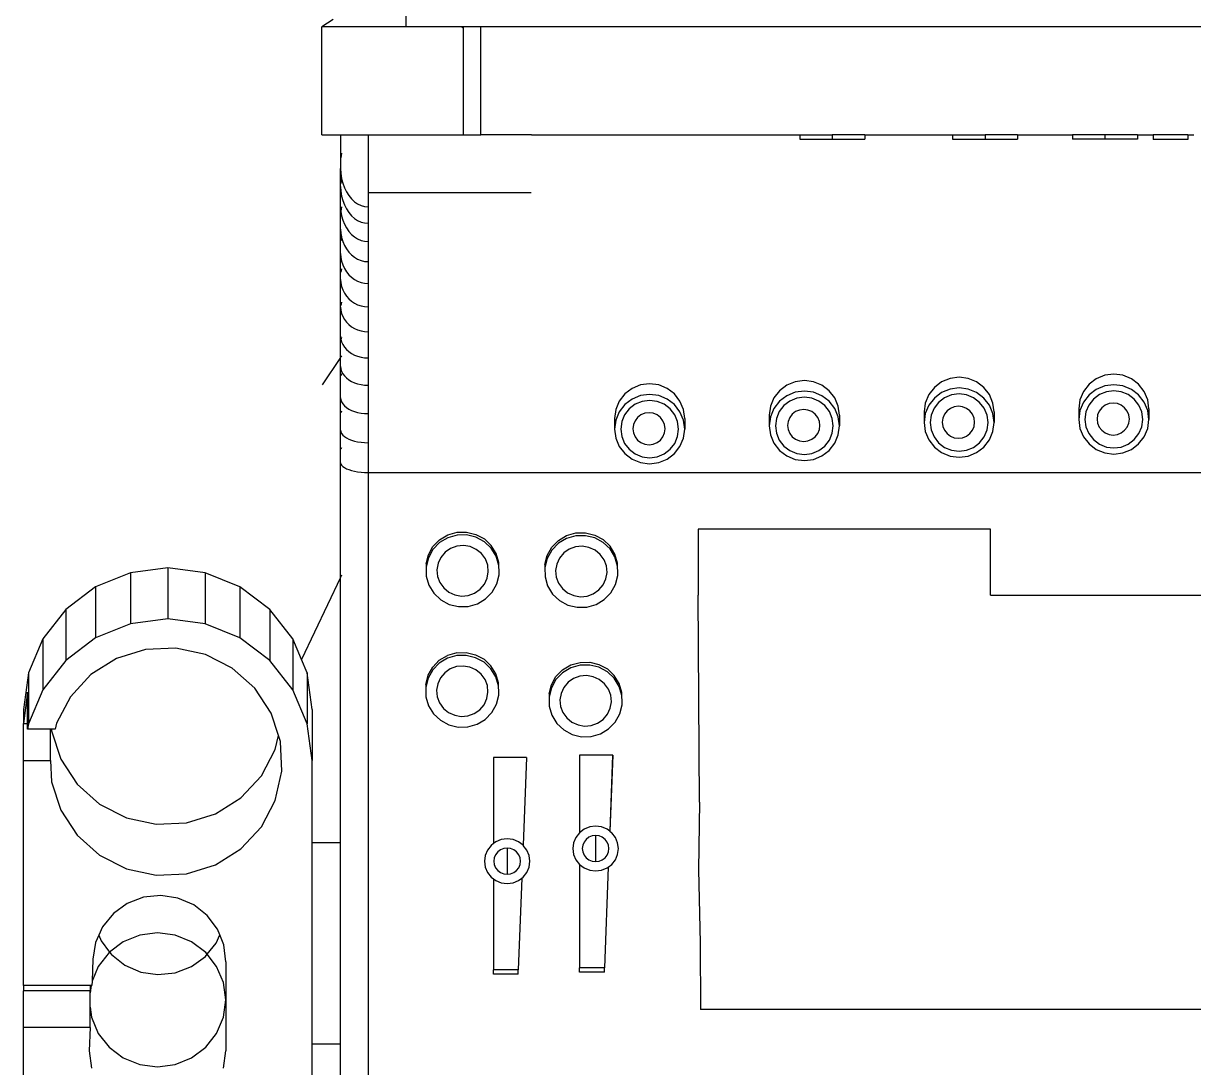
# Model space of a CAD drawing. Header units: centimetres. Extents: x 127 to 455, y 35 to 178.
# Drawn here: x 127.27 to 154.33, y 72.92 to 97.07 of the extents above; entities that cross this region are included whole.
import ezdxf

# ---------------------------------------------------------------- set-up
doc = ezdxf.new("R2010")
doc.units = ezdxf.units.CM
doc.layers.add('Edges', color=7, linetype='Continuous')

# ---------------------------------------------------------------- blocks, each defined once
blk = doc.blocks.new('ultrasound machine pl')
at = {"layer": 'Edges'}
for p, q in [((136.117, 99.681), (136.117, 96.986)), ((134.434, 97.156), (134.175, 96.986)), ((134.175, 94.486), (134.175, 96.986)), ((136.117, 96.986), (134.175, 96.986)), ((137.854, 96.986), (136.117, 96.986)), ((137.448, 96.986), (137.416, 96.961)), ((137.448, 94.486), (137.448, 96.986)), ((176.198, 96.986), (137.854, 96.986)), ((137.854, 94.486), (137.854, 96.986)), ((134.175, 94.486), (134.608, 94.486)), ((134.608, 94.486), (135.243, 94.486)), ((134.608, 94.486), (134.608, 93.714)), ((135.243, 94.486), (137.854, 94.486)), ((135.243, 94.486), (135.243, 93.153)), ((139.02, 94.486), (137.854, 94.486)), ((139.02, 94.486), (145.229, 94.486)), ((145.229, 94.486), (145.229, 94.386)), ((145.229, 94.486), (145.979, 94.486)), ((145.979, 94.486), (145.979, 94.386)), ((146.729, 94.486), (145.979, 94.486)), ((146.729, 94.486), (146.729, 94.386)), ((146.729, 94.486), (148.761, 94.486)), ((148.761, 94.486), (148.761, 94.386)), ((148.761, 94.486), (149.511, 94.486)), ((149.511, 94.486), (149.511, 94.386)), ((150.261, 94.486), (149.511, 94.486)), ((150.261, 94.486), (150.261, 94.386)), ((150.261, 94.486), (151.535, 94.486)), ((151.535, 94.486), (151.535, 94.386)), ((152.285, 94.486), (151.535, 94.486)), ((152.285, 94.486), (152.285, 94.386)), ((153.035, 94.486), (152.285, 94.486)), ((153.035, 94.486), (153.035, 94.386)), ((153.035, 94.486), (153.4, 94.486)), ((153.4, 94.486), (153.4, 94.378)), ((154.198, 94.486), (153.4, 94.486)), ((154.198, 94.486), (154.198, 94.378)), ((154.198, 94.486), (154.337, 94.486)), ((145.229, 94.386), (145.979, 94.386)), ((145.979, 94.386), (146.729, 94.386)), ((148.761, 94.386), (149.511, 94.386)), ((149.511, 94.386), (150.261, 94.386)), ((152.285, 94.386), (151.535, 94.386)), ((153.035, 94.386), (152.285, 94.386)), ((154.198, 94.378), (153.4, 94.378)), ((134.632, 94.067), (134.614, 93.954)), ((134.608, 93.294), (134.608, 93.714)), ((134.608, 93.714), (134.614, 93.597)), ((134.614, 93.597), (134.632, 93.482)), ((134.632, 93.47), (134.614, 93.365)), ((134.632, 93.482), (134.632, 93.47)), ((134.632, 93.47), (134.659, 93.372)), ((134.659, 93.372), (134.697, 93.267)), ((134.608, 92.825), (134.608, 93.294)), ((134.608, 93.294), (134.614, 93.183)), ((134.614, 93.183), (134.632, 93.073)), ((134.697, 93.267), (134.743, 93.17)), ((134.743, 93.17), (134.798, 93.083)), ((135.243, 93.153), (135.243, 92.822)), ((135.243, 93.153), (139.019, 93.153)), ((134.608, 92.308), (134.608, 92.825)), ((134.608, 92.825), (134.614, 92.726)), ((134.632, 92.823), (134.614, 92.726)), ((134.632, 93.073), (134.659, 92.968)), ((134.659, 92.968), (134.697, 92.868)), ((134.697, 92.868), (134.743, 92.776)), ((134.798, 93.083), (134.86, 93.006)), ((134.86, 93.006), (134.929, 92.941)), ((134.929, 92.941), (135.003, 92.89)), ((135.003, 92.89), (135.081, 92.853)), ((135.081, 92.853), (135.161, 92.83)), ((135.161, 92.83), (135.243, 92.822)), ((135.243, 92.822), (135.243, 92.445)), ((134.614, 92.726), (134.614, 92.719)), ((134.614, 92.719), (134.632, 92.616)), ((134.632, 92.616), (134.659, 92.516)), ((134.743, 92.776), (134.798, 92.693)), ((134.798, 92.693), (134.86, 92.619)), ((134.86, 92.619), (134.929, 92.558)), ((134.929, 92.558), (135.003, 92.509)), ((134.608, 91.748), (134.608, 92.308)), ((134.608, 92.308), (134.614, 92.21)), ((134.659, 92.516), (134.697, 92.422)), ((134.697, 92.422), (134.743, 92.335)), ((134.743, 92.335), (134.798, 92.256)), ((135.003, 92.509), (135.081, 92.473)), ((135.081, 92.473), (135.161, 92.452)), ((135.161, 92.452), (135.243, 92.445)), ((135.243, 92.445), (135.243, 92.022)), ((134.614, 92.21), (134.632, 92.129)), ((134.632, 92.113), (134.614, 92.04)), ((134.632, 92.129), (134.63, 92.121)), ((134.63, 92.121), (134.632, 92.113)), ((134.632, 92.113), (134.659, 92.02)), ((134.659, 92.02), (134.697, 91.931)), ((134.798, 92.256), (134.86, 92.187)), ((134.86, 92.187), (134.929, 92.129)), ((134.929, 92.129), (135.003, 92.083)), ((135.003, 92.083), (135.081, 92.049)), ((135.081, 92.049), (135.161, 92.029)), ((135.161, 92.029), (135.243, 92.022)), ((135.243, 92.022), (135.243, 91.557)), ((134.608, 91.146), (134.608, 91.748)), ((134.608, 91.748), (134.614, 91.656)), ((134.697, 91.931), (134.743, 91.85)), ((134.743, 91.85), (134.798, 91.776)), ((134.798, 91.776), (134.86, 91.711)), ((134.614, 91.656), (134.632, 91.567)), ((134.632, 91.567), (134.659, 91.48)), ((134.659, 91.48), (134.697, 91.399)), ((134.86, 91.711), (134.929, 91.657)), ((134.929, 91.657), (135.003, 91.614)), ((135.003, 91.614), (135.081, 91.582)), ((135.081, 91.582), (135.161, 91.563)), ((135.161, 91.563), (135.243, 91.557)), ((135.243, 91.557), (135.243, 91.052)), ((134.632, 91.392), (134.614, 91.312)), ((134.697, 91.399), (134.743, 91.323)), ((134.743, 91.323), (134.798, 91.255)), ((134.798, 91.255), (134.86, 91.195)), ((134.86, 91.195), (134.929, 91.145)), ((134.608, 90.507), (134.608, 91.146)), ((134.608, 91.146), (134.614, 91.063)), ((134.614, 91.063), (134.632, 90.981)), ((134.632, 90.981), (134.659, 90.902)), ((134.929, 91.145), (135.003, 91.105)), ((135.003, 91.105), (135.081, 91.076)), ((135.081, 91.076), (135.161, 91.058)), ((135.161, 91.058), (135.243, 91.052)), ((135.243, 91.052), (135.243, 90.511)), ((134.659, 90.902), (134.697, 90.827)), ((134.697, 90.827), (134.743, 90.758)), ((134.743, 90.758), (134.798, 90.696)), ((134.798, 90.696), (134.86, 90.641)), ((134.608, 89.835), (134.608, 90.507)), ((134.608, 90.507), (134.614, 90.432)), ((134.632, 90.616), (134.614, 90.545)), ((134.614, 90.432), (134.632, 90.359)), ((134.86, 90.641), (134.929, 90.595)), ((134.929, 90.595), (135.003, 90.559)), ((135.003, 90.559), (135.081, 90.532)), ((135.081, 90.532), (135.161, 90.516)), ((135.161, 90.516), (135.243, 90.511)), ((135.243, 90.511), (135.243, 89.936)), ((134.632, 90.359), (134.659, 90.288)), ((134.659, 90.288), (134.697, 90.221)), ((134.697, 90.221), (134.743, 90.159)), ((134.743, 90.159), (134.798, 90.102)), ((134.798, 90.102), (134.86, 90.053)), ((134.86, 90.053), (134.929, 90.012)), ((134.929, 90.012), (135.003, 89.979)), ((135.003, 89.979), (135.081, 89.955)), ((135.081, 89.955), (135.161, 89.94)), ((135.161, 89.94), (135.243, 89.936)), ((135.243, 89.936), (135.243, 89.33)), ((134.608, 89.133), (134.608, 89.835)), ((134.608, 89.835), (134.614, 89.769)), ((134.614, 89.769), (134.618, 89.756)), ((134.618, 89.756), (134.614, 89.745)), ((134.632, 89.806), (134.618, 89.756)), ((134.618, 89.756), (134.632, 89.704)), ((134.632, 89.704), (134.659, 89.641)), ((134.659, 89.641), (134.697, 89.582)), ((134.697, 89.582), (134.743, 89.527)), ((134.608, 89.344), (134.184, 88.706)), ((134.632, 89.381), (134.614, 89.355)), ((134.743, 89.527), (134.798, 89.478)), ((134.798, 89.478), (134.86, 89.434)), ((134.86, 89.434), (134.929, 89.398)), ((134.929, 89.398), (135.003, 89.369)), ((135.003, 89.369), (135.081, 89.348)), ((135.081, 89.348), (135.161, 89.335)), ((135.161, 89.335), (135.243, 89.33)), ((135.243, 89.33), (135.243, 88.699)), ((134.608, 88.406), (134.608, 89.133)), ((134.608, 89.133), (134.614, 89.076)), ((134.614, 89.076), (134.632, 89.02)), ((134.632, 88.966), (134.614, 88.915)), ((134.632, 89.02), (134.659, 88.966)), ((134.659, 88.966), (134.697, 88.915)), ((134.697, 88.915), (134.743, 88.868)), ((134.743, 88.868), (134.798, 88.825)), ((134.798, 88.825), (134.86, 88.788)), ((134.86, 88.788), (134.929, 88.757)), ((145.124, 88.78), (144.928, 88.7)), ((145.334, 88.808), (145.124, 88.78)), ((145.543, 88.78), (145.334, 88.808)), ((145.739, 88.7), (145.543, 88.78)), ((148.506, 88.775), (148.339, 88.648)), ((148.702, 88.855), (148.506, 88.775)), ((148.912, 88.883), (148.702, 88.855)), ((149.122, 88.855), (148.912, 88.883)), ((149.317, 88.775), (149.122, 88.855)), ((149.485, 88.648), (149.317, 88.775)), ((152.085, 88.85), (151.917, 88.723)), ((152.28, 88.93), (152.085, 88.85)), ((152.49, 88.958), (152.28, 88.93)), ((152.7, 88.93), (152.49, 88.958)), ((152.895, 88.85), (152.7, 88.93)), ((153.063, 88.723), (152.895, 88.85)), ((134.929, 88.757), (135.003, 88.732)), ((135.003, 88.732), (135.081, 88.713)), ((135.081, 88.713), (135.161, 88.702)), ((135.161, 88.702), (135.243, 88.699)), ((135.243, 88.699), (135.243, 88.044)), ((141.182, 88.498), (141.053, 88.332)), ((141.35, 88.625), (141.182, 88.498)), ((141.545, 88.706), (141.35, 88.625)), ((141.755, 88.733), (141.545, 88.706)), ((141.965, 88.706), (141.755, 88.733)), ((142.161, 88.625), (141.965, 88.706)), ((142.329, 88.498), (142.161, 88.625)), ((142.457, 88.332), (142.329, 88.498)), ((144.76, 88.573), (144.631, 88.407)), ((144.928, 88.7), (144.76, 88.573)), ((145.124, 88.535), (144.928, 88.455)), ((145.334, 88.562), (145.124, 88.535)), ((145.543, 88.535), (145.334, 88.562)), ((145.739, 88.455), (145.543, 88.535)), ((145.907, 88.573), (145.739, 88.7)), ((146.036, 88.407), (145.907, 88.573)), ((148.339, 88.648), (148.21, 88.482)), ((148.506, 88.529), (148.339, 88.402)), ((148.702, 88.61), (148.506, 88.529)), ((148.912, 88.637), (148.702, 88.61)), ((148.912, 88.497), (148.739, 88.475)), ((149.122, 88.61), (148.912, 88.637)), ((149.085, 88.475), (148.912, 88.497)), ((149.317, 88.529), (149.122, 88.61)), ((149.485, 88.402), (149.317, 88.529)), ((149.614, 88.482), (149.485, 88.648)), ((151.788, 88.557), (151.707, 88.363)), ((151.917, 88.723), (151.788, 88.557)), ((152.085, 88.604), (151.917, 88.477)), ((152.28, 88.684), (152.085, 88.604)), ((152.317, 88.549), (152.155, 88.483)), ((152.49, 88.712), (152.28, 88.684)), ((152.49, 88.572), (152.317, 88.549)), ((152.7, 88.684), (152.49, 88.712)), ((152.663, 88.549), (152.49, 88.572)), ((152.825, 88.483), (152.663, 88.549)), ((152.895, 88.604), (152.7, 88.684)), ((153.063, 88.477), (152.895, 88.604)), ((153.192, 88.557), (153.063, 88.723)), ((153.273, 88.363), (153.192, 88.557)), ((134.608, 87.657), (134.608, 88.406)), ((134.608, 88.406), (134.614, 88.358)), ((134.614, 88.358), (134.632, 88.312)), ((134.632, 88.312), (134.659, 88.267)), ((134.659, 88.267), (134.697, 88.224)), ((134.697, 88.224), (134.743, 88.185)), ((141.053, 88.332), (140.972, 88.138)), ((141.182, 88.252), (141.053, 88.086)), ((141.35, 88.38), (141.182, 88.252)), ((141.421, 88.259), (141.282, 88.153)), ((141.545, 88.46), (141.35, 88.38)), ((141.582, 88.325), (141.421, 88.259)), ((141.755, 88.487), (141.545, 88.46)), ((141.755, 88.347), (141.582, 88.325)), ((141.965, 88.46), (141.755, 88.487)), ((141.928, 88.325), (141.755, 88.347)), ((142.09, 88.259), (141.928, 88.325)), ((142.161, 88.38), (141.965, 88.46)), ((142.229, 88.153), (142.09, 88.259)), ((142.329, 88.252), (142.161, 88.38)), ((142.457, 88.086), (142.329, 88.252)), ((142.538, 88.138), (142.457, 88.332)), ((144.631, 88.407), (144.55, 88.213)), ((144.76, 88.327), (144.631, 88.161)), ((144.86, 88.228), (144.754, 88.091)), ((144.928, 88.455), (144.76, 88.327)), ((144.999, 88.333), (144.86, 88.228)), ((145.16, 88.4), (144.999, 88.333)), ((145.334, 88.422), (145.16, 88.4)), ((145.507, 88.4), (145.334, 88.422)), ((145.668, 88.333), (145.507, 88.4)), ((145.807, 88.228), (145.668, 88.333)), ((145.907, 88.327), (145.739, 88.455)), ((145.913, 88.091), (145.807, 88.228)), ((146.036, 88.161), (145.907, 88.327)), ((146.117, 88.213), (146.036, 88.407)), ((148.129, 88.288), (148.101, 88.081)), ((148.21, 88.482), (148.129, 88.288)), ((148.21, 88.236), (148.129, 88.042)), ((148.339, 88.402), (148.21, 88.236)), ((148.438, 88.303), (148.332, 88.166)), ((148.577, 88.408), (148.438, 88.303)), ((148.739, 88.475), (148.577, 88.408)), ((149.246, 88.408), (149.085, 88.475)), ((149.385, 88.303), (149.246, 88.408)), ((149.491, 88.166), (149.385, 88.303)), ((149.614, 88.236), (149.485, 88.402)), ((149.695, 88.288), (149.614, 88.482)), ((149.695, 88.042), (149.614, 88.236)), ((149.723, 88.081), (149.695, 88.288)), ((151.707, 88.363), (151.679, 88.155)), ((151.788, 88.311), (151.707, 88.117)), ((151.917, 88.477), (151.788, 88.311)), ((151.91, 88.241), (151.844, 88.081)), ((152.017, 88.378), (151.91, 88.241)), ((152.155, 88.483), (152.017, 88.378)), ((152.288, 88.238), (152.211, 88.179)), ((152.379, 88.275), (152.288, 88.238)), ((152.475, 88.288), (152.379, 88.275)), ((152.572, 88.275), (152.475, 88.288)), ((152.662, 88.238), (152.572, 88.275)), ((152.74, 88.179), (152.662, 88.238)), ((152.963, 88.378), (152.825, 88.483)), ((153.07, 88.241), (152.963, 88.378)), ((153.192, 88.311), (153.063, 88.477)), ((153.137, 88.081), (153.07, 88.241)), ((153.273, 88.117), (153.192, 88.311)), ((153.301, 88.155), (153.273, 88.363)), ((134.632, 88.102), (134.614, 88.062)), ((134.743, 88.185), (134.798, 88.149)), ((134.798, 88.149), (134.86, 88.118)), ((134.86, 88.118), (134.929, 88.092)), ((134.929, 88.092), (135.003, 88.071)), ((135.003, 88.071), (135.081, 88.056)), ((135.081, 88.056), (135.161, 88.047)), ((135.161, 88.047), (135.243, 88.044)), ((135.243, 88.044), (135.243, 87.37)), ((140.972, 88.138), (140.945, 87.931)), ((141.053, 88.086), (140.972, 87.893)), ((141.176, 88.016), (141.109, 87.857)), ((141.282, 88.153), (141.176, 88.016)), ((141.476, 87.955), (141.417, 87.878)), ((141.554, 88.013), (141.476, 87.955)), ((141.644, 88.05), (141.554, 88.013)), ((141.741, 88.063), (141.644, 88.05)), ((141.837, 88.05), (141.741, 88.063)), ((141.927, 88.013), (141.837, 88.05)), ((142.005, 87.955), (141.927, 88.013)), ((142.064, 87.878), (142.005, 87.955)), ((142.335, 88.016), (142.229, 88.153)), ((142.402, 87.857), (142.335, 88.016)), ((142.538, 87.893), (142.457, 88.086)), ((142.566, 87.931), (142.538, 88.138)), ((144.55, 88.213), (144.523, 88.006)), ((144.523, 88.006), (144.523, 87.76)), ((144.55, 87.968), (144.523, 87.76)), ((144.631, 88.161), (144.55, 87.968)), ((144.754, 88.091), (144.687, 87.931)), ((144.995, 87.953), (144.958, 87.864)), ((145.055, 88.03), (144.995, 87.953)), ((145.132, 88.088), (145.055, 88.03)), ((145.222, 88.125), (145.132, 88.088)), ((145.319, 88.138), (145.222, 88.125)), ((145.416, 88.125), (145.319, 88.138)), ((145.506, 88.088), (145.416, 88.125)), ((145.583, 88.03), (145.506, 88.088)), ((145.643, 87.953), (145.583, 88.03)), ((145.68, 87.864), (145.643, 87.953)), ((145.98, 87.931), (145.913, 88.091)), ((146.117, 87.968), (146.036, 88.161)), ((146.144, 88.006), (146.117, 88.213)), ((146.144, 87.76), (146.117, 87.968)), ((146.144, 88.006), (146.144, 87.76)), ((148.101, 88.081), (148.101, 87.835)), ((148.129, 88.042), (148.101, 87.835)), ((148.265, 88.006), (148.242, 87.835)), ((148.332, 88.166), (148.265, 88.006)), ((148.573, 88.028), (148.536, 87.939)), ((148.633, 88.104), (148.573, 88.028)), ((148.71, 88.163), (148.633, 88.104)), ((148.8, 88.2), (148.71, 88.163)), ((148.897, 88.213), (148.8, 88.2)), ((148.994, 88.2), (148.897, 88.213)), ((149.084, 88.163), (148.994, 88.2)), ((149.161, 88.104), (149.084, 88.163)), ((149.221, 88.028), (149.161, 88.104)), ((149.258, 87.939), (149.221, 88.028)), ((149.558, 88.006), (149.491, 88.166)), ((149.581, 87.835), (149.558, 88.006)), ((149.723, 87.835), (149.695, 88.042)), ((149.723, 88.081), (149.723, 87.835)), ((151.679, 88.155), (151.679, 87.91)), ((151.707, 88.117), (151.679, 87.91)), ((151.844, 88.081), (151.821, 87.91)), ((152.114, 88.014), (152.102, 87.918)), ((152.152, 88.103), (152.114, 88.014)), ((152.211, 88.179), (152.152, 88.103)), ((152.799, 88.103), (152.74, 88.179)), ((152.836, 88.014), (152.799, 88.103)), ((152.849, 87.918), (152.836, 88.014)), ((153.159, 87.91), (153.137, 88.081)), ((153.301, 87.91), (153.273, 88.117)), ((153.301, 88.155), (153.301, 87.91)), ((140.945, 87.931), (140.945, 87.685)), ((140.972, 87.893), (140.945, 87.685)), ((140.945, 87.685), (140.972, 87.478)), ((141.109, 87.857), (141.086, 87.685)), ((141.086, 87.685), (141.109, 87.514)), ((141.38, 87.789), (141.367, 87.693)), ((141.367, 87.693), (141.38, 87.597)), ((141.417, 87.878), (141.38, 87.789)), ((142.102, 87.789), (142.064, 87.878)), ((142.114, 87.693), (142.102, 87.789)), ((142.102, 87.597), (142.114, 87.693)), ((142.425, 87.685), (142.402, 87.857)), ((142.402, 87.514), (142.425, 87.685)), ((142.566, 87.685), (142.538, 87.893)), ((142.538, 87.478), (142.566, 87.685)), ((142.566, 87.931), (142.566, 87.685)), ((144.523, 87.76), (144.55, 87.552)), ((144.687, 87.931), (144.664, 87.76)), ((144.664, 87.76), (144.687, 87.589)), ((144.958, 87.864), (144.945, 87.768)), ((144.945, 87.768), (144.958, 87.672)), ((145.693, 87.768), (145.68, 87.864)), ((145.68, 87.672), (145.693, 87.768)), ((146.003, 87.76), (145.98, 87.931)), ((145.98, 87.589), (146.003, 87.76)), ((146.117, 87.552), (146.144, 87.76)), ((148.101, 87.835), (148.129, 87.627)), ((148.242, 87.835), (148.265, 87.664)), ((148.536, 87.939), (148.523, 87.843)), ((148.523, 87.843), (148.536, 87.747)), ((148.536, 87.747), (148.573, 87.658)), ((149.221, 87.658), (149.258, 87.747)), ((149.271, 87.843), (149.258, 87.939)), ((149.258, 87.747), (149.271, 87.843)), ((149.558, 87.664), (149.581, 87.835)), ((149.695, 87.627), (149.723, 87.835)), ((151.679, 87.91), (151.707, 87.702)), ((151.707, 87.702), (151.788, 87.509)), ((151.821, 87.91), (151.844, 87.738)), ((151.844, 87.738), (151.91, 87.579)), ((152.102, 87.918), (152.114, 87.822)), ((152.114, 87.822), (152.152, 87.733)), ((152.152, 87.733), (152.211, 87.656)), ((152.74, 87.656), (152.799, 87.733)), ((152.799, 87.733), (152.836, 87.822)), ((152.836, 87.822), (152.849, 87.918)), ((153.07, 87.579), (153.137, 87.738)), ((153.137, 87.738), (153.159, 87.91)), ((153.192, 87.509), (153.273, 87.702)), ((153.273, 87.702), (153.301, 87.91)), ((134.608, 86.906), (134.608, 87.657)), ((134.608, 87.657), (134.614, 87.62)), ((134.614, 87.62), (134.632, 87.583)), ((134.632, 87.583), (134.659, 87.547)), ((134.659, 87.547), (134.697, 87.513)), ((134.697, 87.513), (134.743, 87.482)), ((134.743, 87.482), (134.798, 87.454)), ((134.798, 87.454), (134.86, 87.429)), ((134.86, 87.429), (134.929, 87.408)), ((134.929, 87.408), (135.003, 87.392)), ((140.972, 87.478), (141.053, 87.284)), ((141.109, 87.514), (141.176, 87.354)), ((141.38, 87.597), (141.417, 87.508)), ((141.417, 87.508), (141.476, 87.432)), ((141.476, 87.432), (141.554, 87.373)), ((141.927, 87.373), (142.005, 87.432)), ((142.005, 87.432), (142.064, 87.508)), ((142.064, 87.508), (142.102, 87.597)), ((142.335, 87.354), (142.402, 87.514)), ((142.457, 87.284), (142.538, 87.478)), ((144.55, 87.552), (144.631, 87.359)), ((144.687, 87.589), (144.754, 87.429)), ((144.754, 87.429), (144.86, 87.292)), ((144.958, 87.672), (144.995, 87.583)), ((144.995, 87.583), (145.055, 87.507)), ((145.055, 87.507), (145.132, 87.448)), ((145.132, 87.448), (145.222, 87.411)), ((145.222, 87.411), (145.319, 87.398)), ((145.319, 87.398), (145.416, 87.411)), ((145.416, 87.411), (145.506, 87.448)), ((145.506, 87.448), (145.583, 87.507)), ((145.583, 87.507), (145.643, 87.583)), ((145.643, 87.583), (145.68, 87.672)), ((145.807, 87.292), (145.913, 87.429)), ((145.913, 87.429), (145.98, 87.589)), ((146.036, 87.359), (146.117, 87.552)), ((148.129, 87.627), (148.21, 87.434)), ((148.21, 87.434), (148.339, 87.268)), ((148.265, 87.664), (148.332, 87.504)), ((148.332, 87.504), (148.438, 87.367)), ((148.573, 87.658), (148.633, 87.581)), ((148.633, 87.581), (148.71, 87.523)), ((148.71, 87.523), (148.8, 87.486)), ((148.8, 87.486), (148.897, 87.473)), ((148.897, 87.473), (148.994, 87.486)), ((148.994, 87.486), (149.084, 87.523)), ((149.084, 87.523), (149.161, 87.581)), ((149.161, 87.581), (149.221, 87.658)), ((149.385, 87.367), (149.491, 87.504)), ((149.485, 87.268), (149.614, 87.434)), ((149.491, 87.504), (149.558, 87.664)), ((149.614, 87.434), (149.695, 87.627)), ((151.788, 87.509), (151.917, 87.343)), ((151.91, 87.579), (152.017, 87.442)), ((152.017, 87.442), (152.155, 87.336)), ((152.211, 87.656), (152.288, 87.598)), ((152.288, 87.598), (152.379, 87.561)), ((152.379, 87.561), (152.475, 87.548)), ((152.475, 87.548), (152.572, 87.561)), ((152.572, 87.561), (152.662, 87.598)), ((152.662, 87.598), (152.74, 87.656)), ((152.825, 87.336), (152.963, 87.442)), ((152.963, 87.442), (153.07, 87.579)), ((153.063, 87.343), (153.192, 87.509)), ((134.632, 87.255), (134.614, 87.224)), ((135.003, 87.392), (135.081, 87.38)), ((135.081, 87.38), (135.161, 87.372)), ((135.161, 87.372), (135.243, 87.37)), ((135.243, 87.37), (135.243, 86.681)), ((141.053, 87.284), (141.182, 87.118)), ((141.176, 87.354), (141.282, 87.217)), ((141.282, 87.217), (141.421, 87.112)), ((141.554, 87.373), (141.644, 87.336)), ((141.644, 87.336), (141.741, 87.323)), ((141.741, 87.323), (141.837, 87.336)), ((141.837, 87.336), (141.927, 87.373)), ((142.09, 87.112), (142.229, 87.217)), ((142.229, 87.217), (142.335, 87.354)), ((142.329, 87.118), (142.457, 87.284)), ((144.631, 87.359), (144.76, 87.193)), ((144.76, 87.193), (144.928, 87.065)), ((144.86, 87.292), (144.999, 87.187)), ((144.999, 87.187), (145.16, 87.12)), ((145.507, 87.12), (145.668, 87.187)), ((145.668, 87.187), (145.807, 87.292)), ((145.739, 87.065), (145.907, 87.193)), ((145.907, 87.193), (146.036, 87.359)), ((148.339, 87.268), (148.506, 87.14)), ((148.438, 87.367), (148.577, 87.261)), ((148.506, 87.14), (148.702, 87.06)), ((148.577, 87.261), (148.739, 87.195)), ((148.739, 87.195), (148.912, 87.173)), ((148.912, 87.173), (149.085, 87.195)), ((149.085, 87.195), (149.246, 87.261)), ((149.122, 87.06), (149.317, 87.14)), ((149.246, 87.261), (149.385, 87.367)), ((149.317, 87.14), (149.485, 87.268)), ((151.917, 87.343), (152.085, 87.215)), ((152.085, 87.215), (152.28, 87.135)), ((152.155, 87.336), (152.317, 87.27)), ((152.317, 87.27), (152.49, 87.248)), ((152.49, 87.248), (152.663, 87.27)), ((152.663, 87.27), (152.825, 87.336)), ((152.7, 87.135), (152.895, 87.215)), ((152.895, 87.215), (153.063, 87.343)), ((134.608, 86.906), (134.614, 86.877)), ((134.608, 84.254), (134.608, 86.906)), ((134.614, 86.877), (134.632, 86.848)), ((141.182, 87.118), (141.35, 86.991)), ((141.35, 86.991), (141.545, 86.91)), ((141.421, 87.112), (141.582, 87.046)), ((141.545, 86.91), (141.755, 86.883)), ((141.582, 87.046), (141.755, 87.023)), ((141.755, 87.023), (141.928, 87.046)), ((141.755, 86.883), (141.965, 86.91)), ((141.928, 87.046), (142.09, 87.112)), ((141.965, 86.91), (142.161, 86.991)), ((142.161, 86.991), (142.329, 87.118)), ((144.928, 87.065), (145.124, 86.985)), ((145.124, 86.985), (145.334, 86.958)), ((145.16, 87.12), (145.334, 87.098)), ((145.334, 87.098), (145.507, 87.12)), ((145.334, 86.958), (145.543, 86.985)), ((145.543, 86.985), (145.739, 87.065)), ((148.702, 87.06), (148.912, 87.033)), ((148.912, 87.033), (149.122, 87.06)), ((152.28, 87.135), (152.49, 87.108)), ((152.49, 87.108), (152.7, 87.135)), ((134.632, 86.848), (134.659, 86.82)), ((134.659, 86.82), (134.697, 86.793)), ((134.697, 86.793), (134.743, 86.769)), ((134.743, 86.769), (134.798, 86.747)), ((134.798, 86.747), (134.86, 86.727)), ((134.86, 86.727), (134.929, 86.711)), ((134.929, 86.711), (135.003, 86.698)), ((135.003, 86.698), (135.081, 86.688)), ((135.081, 86.688), (135.161, 86.683)), ((135.161, 86.683), (135.243, 86.681)), ((135.243, 86.681), (177.483, 86.681)), ((135.243, 86.681), (135.243, 71.593)), ((137.089, 85.238), (137.302, 85.299)), ((137.302, 85.299), (137.524, 85.303)), ((137.524, 85.303), (137.739, 85.251)), ((137.739, 85.251), (137.934, 85.147)), ((139.834, 85.222), (140.047, 85.282)), ((140.047, 85.282), (140.269, 85.287)), ((140.269, 85.287), (140.485, 85.235)), ((142.881, 85.373), (142.881, 83.847)), ((149.637, 85.373), (142.881, 85.373)), ((149.637, 83.847), (149.637, 85.373)), ((136.745, 84.969), (136.899, 85.126)), ((136.899, 85.059), (136.745, 84.902)), ((136.899, 85.126), (137.089, 85.238)), ((137.089, 85.172), (136.899, 85.059)), ((137.302, 85.232), (137.089, 85.172)), ((137.298, 84.977), (137.153, 84.924)), ((137.453, 84.991), (137.298, 84.977)), ((137.524, 85.237), (137.302, 85.232)), ((137.606, 84.966), (137.453, 84.991)), ((137.739, 85.185), (137.524, 85.237)), ((137.934, 85.08), (137.739, 85.185)), ((137.934, 85.147), (138.094, 84.996)), ((138.094, 84.929), (137.934, 85.08)), ((138.208, 84.81), (138.094, 84.996)), ((139.491, 84.952), (139.645, 85.109)), ((139.645, 85.043), (139.491, 84.886)), ((139.645, 85.109), (139.834, 85.222)), ((139.834, 85.155), (139.645, 85.043)), ((140.047, 85.216), (139.834, 85.155)), ((140.199, 84.975), (140.044, 84.961)), ((140.269, 85.22), (140.047, 85.216)), ((140.352, 84.949), (140.199, 84.975)), ((140.485, 85.168), (140.269, 85.22)), ((140.485, 85.235), (140.679, 85.13)), ((140.679, 85.063), (140.485, 85.168)), ((140.679, 85.13), (140.839, 84.979)), ((140.839, 84.913), (140.679, 85.063)), ((140.954, 84.793), (140.839, 84.979)), ((136.585, 84.567), (136.638, 84.778)), ((136.638, 84.711), (136.585, 84.5)), ((136.638, 84.778), (136.745, 84.969)), ((136.745, 84.902), (136.638, 84.711)), ((136.927, 84.719), (136.862, 84.581)), ((137.026, 84.836), (136.927, 84.719)), ((137.153, 84.924), (137.026, 84.836)), ((137.747, 84.902), (137.606, 84.966)), ((137.867, 84.805), (137.747, 84.902)), ((137.956, 84.681), (137.867, 84.805)), ((138.208, 84.743), (138.094, 84.929)), ((138.27, 84.601), (138.208, 84.81)), ((138.27, 84.534), (138.208, 84.743)), ((139.331, 84.55), (139.384, 84.762)), ((139.384, 84.762), (139.491, 84.952)), ((139.491, 84.886), (139.384, 84.695)), ((139.672, 84.703), (139.607, 84.564)), ((139.771, 84.82), (139.672, 84.703)), ((139.898, 84.908), (139.771, 84.82)), ((140.044, 84.961), (139.898, 84.908)), ((140.493, 84.886), (140.352, 84.949)), ((140.612, 84.788), (140.493, 84.886)), ((140.702, 84.664), (140.612, 84.788)), ((140.954, 84.727), (140.839, 84.913)), ((141.016, 84.584), (140.954, 84.793)), ((141.016, 84.518), (140.954, 84.727)), ((130.613, 84.474), (129.749, 84.363)), ((131.477, 84.363), (130.613, 84.474)), ((130.613, 84.474), (130.613, 83.294)), ((136.585, 84.567), (136.585, 84.5)), ((136.585, 84.5), (136.59, 84.283)), ((136.862, 84.581), (136.836, 84.431)), ((136.836, 84.431), (136.85, 84.279)), ((138.01, 84.538), (137.956, 84.681)), ((138.025, 84.386), (138.01, 84.538)), ((138.27, 84.534), (138.27, 84.601)), ((138.275, 84.383), (138.27, 84.534)), ((139.384, 84.695), (139.331, 84.484)), ((139.331, 84.55), (139.331, 84.484)), ((139.331, 84.484), (139.336, 84.266)), ((139.607, 84.564), (139.581, 84.414)), ((140.756, 84.521), (140.702, 84.664)), ((140.77, 84.37), (140.756, 84.521)), ((141.016, 84.518), (141.016, 84.584)), ((141.021, 84.367), (141.016, 84.518)), ((129.749, 84.363), (128.943, 84.036)), ((129.749, 84.363), (129.749, 83.183)), ((132.282, 84.036), (131.477, 84.363)), ((131.477, 84.363), (131.477, 83.183)), ((134.608, 84.254), (133.706, 82.36)), ((134.608, 78.117), (134.608, 84.254)), ((134.632, 84.305), (134.614, 84.269)), ((136.59, 84.283), (136.652, 84.074)), ((136.85, 84.279), (136.904, 84.136)), ((137.934, 84.098), (137.999, 84.236)), ((137.999, 84.236), (138.025, 84.386)), ((138.222, 84.105), (138.275, 84.317)), ((138.274, 84.378), (138.275, 84.383)), ((138.275, 84.317), (138.274, 84.378)), ((139.336, 84.266), (139.397, 84.057)), ((139.581, 84.414), (139.596, 84.263)), ((139.596, 84.263), (139.65, 84.12)), ((140.679, 84.081), (140.744, 84.22)), ((140.744, 84.22), (140.77, 84.37)), ((140.968, 84.089), (141.021, 84.3)), ((141.019, 84.362), (141.021, 84.367)), ((141.021, 84.3), (141.019, 84.362)), ((128.943, 84.036), (128.252, 83.515)), ((128.943, 84.036), (128.943, 82.856)), ((132.974, 83.515), (132.282, 84.036)), ((132.282, 84.036), (132.282, 82.856)), ((136.652, 84.074), (136.767, 83.887)), ((136.904, 84.136), (136.994, 84.012)), ((136.994, 84.012), (137.113, 83.915)), ((137.113, 83.915), (137.254, 83.851)), ((137.562, 83.839), (137.708, 83.892)), ((137.708, 83.892), (137.834, 83.98)), ((137.834, 83.98), (137.934, 84.098)), ((137.961, 83.758), (138.115, 83.915)), ((138.115, 83.915), (138.222, 84.105)), ((139.397, 84.057), (139.512, 83.871)), ((139.65, 84.12), (139.739, 83.995)), ((139.739, 83.995), (139.859, 83.898)), ((139.859, 83.898), (140, 83.835)), ((140.453, 83.876), (140.58, 83.964)), ((140.58, 83.964), (140.679, 84.081)), ((140.707, 83.741), (140.861, 83.898)), ((140.861, 83.898), (140.968, 84.089)), ((136.767, 83.887), (136.927, 83.737)), ((136.927, 83.737), (137.121, 83.632)), ((137.121, 83.632), (137.337, 83.58)), ((137.254, 83.851), (137.407, 83.825)), ((137.407, 83.825), (137.562, 83.839)), ((137.558, 83.584), (137.772, 83.645)), ((137.772, 83.645), (137.961, 83.758)), ((139.512, 83.871), (139.672, 83.72)), ((139.672, 83.72), (139.867, 83.616)), ((140, 83.835), (140.153, 83.809)), ((140.153, 83.809), (140.308, 83.823)), ((140.304, 83.568), (140.517, 83.629)), ((140.308, 83.823), (140.453, 83.876)), ((140.517, 83.629), (140.707, 83.741)), ((142.905, 79.057), (142.881, 83.847)), ((149.637, 83.847), (167.126, 83.847)), ((128.252, 83.515), (127.721, 82.837)), ((128.252, 83.515), (128.252, 82.335)), ((133.504, 82.837), (132.974, 83.515)), ((132.974, 83.515), (132.974, 82.335)), ((137.337, 83.58), (137.558, 83.584)), ((139.867, 83.616), (140.082, 83.564)), ((140.082, 83.564), (140.304, 83.568)), ((129.749, 83.183), (128.943, 82.856)), ((130.613, 83.294), (129.749, 83.183)), ((131.477, 83.183), (130.613, 83.294)), ((132.282, 82.856), (131.477, 83.183)), ((127.721, 82.837), (127.388, 82.047)), ((127.721, 82.837), (127.721, 81.657)), ((128.943, 82.856), (128.252, 82.335)), ((132.974, 82.335), (132.282, 82.856)), ((133.504, 82.837), (133.504, 81.657)), ((133.706, 82.36), (133.504, 82.837)), ((130.095, 82.587), (129.426, 82.378)), ((130.796, 82.619), (130.095, 82.587)), ((131.481, 82.472), (130.796, 82.619)), ((128.252, 82.335), (127.721, 81.657)), ((129.426, 82.378), (128.836, 82.006)), ((132.105, 82.156), (131.481, 82.472)), ((133.504, 81.657), (132.974, 82.335)), ((133.838, 82.047), (133.706, 82.36)), ((136.738, 82.183), (136.892, 82.34)), ((136.892, 82.274), (136.738, 82.117)), ((136.892, 82.34), (137.081, 82.453)), ((137.081, 82.386), (136.892, 82.274)), ((137.295, 82.514), (137.081, 82.453)), ((137.295, 82.447), (137.081, 82.386)), ((137.295, 82.514), (137.516, 82.518)), ((137.516, 82.451), (137.295, 82.447)), ((137.516, 82.518), (137.732, 82.466)), ((137.732, 82.399), (137.516, 82.451)), ((137.732, 82.466), (137.926, 82.361)), ((137.926, 82.295), (137.732, 82.399)), ((137.926, 82.361), (138.086, 82.211)), ((138.086, 82.144), (137.926, 82.295)), ((139.934, 82.231), (140.147, 82.291)), ((140.147, 82.291), (140.369, 82.296)), ((140.369, 82.296), (140.584, 82.244)), ((127.388, 82.047), (127.274, 81.2)), ((127.388, 82.047), (127.388, 80.868)), ((128.836, 82.006), (128.363, 81.497)), ((132.624, 81.693), (132.105, 82.156)), ((133.838, 82.047), (133.838, 80.868)), ((133.952, 81.2), (133.838, 82.047)), ((136.631, 81.993), (136.738, 82.183)), ((136.738, 82.117), (136.631, 81.926)), ((137.019, 82.051), (136.919, 81.934)), ((137.145, 82.139), (137.019, 82.051)), ((137.291, 82.192), (137.145, 82.139)), ((137.446, 82.206), (137.291, 82.192)), ((137.599, 82.18), (137.446, 82.206)), ((137.74, 82.117), (137.599, 82.18)), ((137.859, 82.019), (137.74, 82.117)), ((137.949, 81.895), (137.859, 82.019)), ((138.201, 82.024), (138.086, 82.211)), ((138.201, 81.958), (138.086, 82.144)), ((138.263, 81.815), (138.201, 82.024)), ((139.59, 81.961), (139.744, 82.118)), ((139.744, 82.051), (139.59, 81.894)), ((139.744, 82.118), (139.934, 82.231)), ((139.934, 82.164), (139.744, 82.051)), ((140.147, 82.225), (139.934, 82.164)), ((140.369, 82.229), (140.147, 82.225)), ((140.584, 82.177), (140.369, 82.229)), ((140.584, 82.244), (140.779, 82.139)), ((140.779, 82.072), (140.584, 82.177)), ((140.779, 82.139), (140.939, 81.988)), ((140.939, 81.922), (140.779, 82.072)), ((136.578, 81.781), (136.631, 81.993)), ((136.631, 81.926), (136.578, 81.715)), ((136.578, 81.781), (136.578, 81.715)), ((136.854, 81.795), (136.828, 81.645)), ((136.919, 81.934), (136.854, 81.795)), ((138.003, 81.752), (137.949, 81.895)), ((138.017, 81.601), (138.003, 81.752)), ((138.263, 81.749), (138.201, 81.958)), ((138.263, 81.749), (138.263, 81.815)), ((138.268, 81.598), (138.263, 81.749)), ((139.43, 81.559), (139.483, 81.77)), ((139.483, 81.77), (139.59, 81.961)), ((139.59, 81.894), (139.483, 81.704)), ((139.871, 81.829), (139.772, 81.711)), ((139.998, 81.917), (139.871, 81.829)), ((140.143, 81.97), (139.998, 81.917)), ((140.298, 81.984), (140.143, 81.97)), ((140.451, 81.958), (140.298, 81.984)), ((140.592, 81.894), (140.451, 81.958)), ((140.712, 81.797), (140.592, 81.894)), ((140.801, 81.673), (140.712, 81.797)), ((141.054, 81.802), (140.939, 81.988)), ((141.054, 81.735), (140.939, 81.922)), ((141.115, 81.593), (141.054, 81.802)), ((141.115, 81.526), (141.054, 81.735)), ((127.371, 81.599), (127.274, 80.874)), ((127.371, 80.874), (127.371, 81.599)), ((127.721, 81.657), (127.388, 80.868)), ((128.363, 81.497), (128.041, 80.886)), ((133.003, 81.114), (132.624, 81.693)), ((133.838, 80.868), (133.504, 81.657)), ((136.578, 81.715), (136.583, 81.497)), ((136.583, 81.497), (136.644, 81.288)), ((136.828, 81.645), (136.843, 81.494)), ((136.843, 81.494), (136.897, 81.351)), ((137.991, 81.451), (138.017, 81.601)), ((138.215, 81.32), (138.268, 81.531)), ((138.266, 81.593), (138.268, 81.598)), ((138.268, 81.531), (138.266, 81.593)), ((139.483, 81.704), (139.43, 81.492)), ((139.43, 81.559), (139.43, 81.492)), ((139.43, 81.492), (139.435, 81.275)), ((139.707, 81.573), (139.681, 81.423)), ((139.772, 81.711), (139.707, 81.573)), ((140.855, 81.53), (140.801, 81.673)), ((140.87, 81.378), (140.855, 81.53)), ((141.115, 81.526), (141.115, 81.593)), ((141.12, 81.376), (141.115, 81.526)), ((127.274, 81.2), (127.274, 80.874)), ((133.952, 81.2), (133.952, 80.02)), ((136.644, 81.288), (136.759, 81.102)), ((136.897, 81.351), (136.986, 81.227)), ((136.986, 81.227), (137.106, 81.129)), ((137.7, 81.107), (137.827, 81.195)), ((137.827, 81.195), (137.926, 81.312)), ((137.926, 81.312), (137.991, 81.451)), ((138.108, 81.129), (138.215, 81.32)), ((139.435, 81.275), (139.497, 81.066)), ((139.681, 81.423), (139.695, 81.271)), ((139.695, 81.271), (139.749, 81.128)), ((140.779, 81.09), (140.844, 81.228)), ((140.844, 81.228), (140.87, 81.378)), ((141.067, 81.098), (141.12, 81.309)), ((141.119, 81.37), (141.12, 81.376)), ((141.12, 81.309), (141.119, 81.37)), ((133.17, 80.599), (133.003, 81.114)), ((136.759, 81.102), (136.919, 80.951)), ((136.919, 80.951), (137.114, 80.847)), ((137.106, 81.129), (137.247, 81.066)), ((137.247, 81.066), (137.4, 81.04)), ((137.4, 81.04), (137.555, 81.054)), ((137.555, 81.054), (137.7, 81.107)), ((137.764, 80.86), (137.954, 80.972)), ((137.954, 80.972), (138.108, 81.129)), ((139.497, 81.066), (139.612, 80.88)), ((139.749, 81.128), (139.839, 81.004)), ((139.839, 81.004), (139.958, 80.907)), ((140.553, 80.885), (140.679, 80.973)), ((140.679, 80.973), (140.779, 81.09)), ((140.96, 80.907), (141.067, 81.098)), ((127.274, 80.874), (127.371, 80.874)), ((127.274, 80.02), (127.274, 80.874)), ((127.371, 80.745), (127.371, 80.874)), ((127.388, 80.868), (127.371, 80.745)), ((127.901, 80.745), (127.371, 80.745)), ((127.901, 80.02), (127.901, 80.745)), ((127.922, 80.745), (127.901, 80.745)), ((127.922, 80.745), (127.924, 80.706)), ((128.01, 80.745), (127.922, 80.745)), ((127.924, 80.706), (128.137, 80.051)), ((128.041, 80.886), (128.01, 80.745)), ((133.952, 80.02), (133.838, 80.868)), ((137.114, 80.847), (137.329, 80.795)), ((137.329, 80.795), (137.551, 80.799)), ((137.551, 80.799), (137.764, 80.86)), ((139.612, 80.88), (139.772, 80.729)), ((139.772, 80.729), (139.966, 80.624)), ((139.958, 80.907), (140.099, 80.843)), ((140.099, 80.843), (140.252, 80.818)), ((140.252, 80.818), (140.407, 80.832)), ((140.407, 80.832), (140.553, 80.885)), ((140.617, 80.637), (140.806, 80.75)), ((140.806, 80.75), (140.96, 80.907)), ((133.099, 80.278), (133.17, 80.599)), ((133.216, 80.458), (133.17, 80.599)), ((133.248, 79.771), (133.216, 80.458)), ((139.966, 80.624), (140.182, 80.572)), ((140.182, 80.572), (140.403, 80.577)), ((140.403, 80.577), (140.617, 80.637)), ((132.777, 79.667), (133.099, 80.278)), ((140.136, 80.144), (140.136, 78.352)), ((140.9, 80.144), (140.136, 80.144)), ((140.9, 80.144), (140.832, 78.385)), ((140.904, 80.144), (140.832, 78.385)), ((140.904, 80.144), (140.9, 80.144)), ((127.274, 80.02), (127.901, 80.02)), ((127.274, 74.817), (127.274, 80.02)), ((127.901, 80.02), (127.924, 79.527)), ((128.137, 80.051), (128.516, 79.472)), ((133.952, 78.117), (133.952, 80.02)), ((138.142, 80.094), (138.142, 78.099)), ((138.906, 80.094), (138.142, 80.094)), ((138.906, 80.094), (138.828, 78.062)), ((138.91, 80.094), (138.828, 78.062)), ((138.91, 80.094), (138.906, 80.094)), ((132.304, 79.158), (132.777, 79.667)), ((133.099, 79.099), (133.248, 79.771)), ((127.924, 79.527), (128.137, 78.871)), ((128.516, 79.472), (129.035, 79.008)), ((131.714, 78.787), (132.304, 79.158)), ((132.777, 78.487), (133.099, 79.099)), ((142.905, 79.057), (142.882, 77.49)), ((128.137, 78.871), (128.516, 78.292)), ((129.035, 79.008), (129.659, 78.693)), ((131.045, 78.578), (131.714, 78.787)), ((129.659, 78.693), (130.344, 78.546)), ((130.344, 78.546), (131.045, 78.578)), ((132.304, 77.978), (132.777, 78.487)), ((140.37, 78.484), (140.242, 78.432)), ((140.506, 78.501), (140.37, 78.484)), ((140.643, 78.484), (140.506, 78.501)), ((140.77, 78.432), (140.643, 78.484)), ((128.516, 78.292), (129.035, 77.829)), ((138.461, 78.209), (138.324, 78.192)), ((138.597, 78.192), (138.461, 78.209)), ((140.049, 78.243), (139.997, 78.118)), ((140.133, 78.35), (140.049, 78.243)), ((140.136, 78.352), (140.133, 78.35)), ((140.242, 78.432), (140.136, 78.352)), ((140.352, 78.246), (140.288, 78.198)), ((140.426, 78.276), (140.352, 78.246)), ((140.506, 78.286), (140.426, 78.276)), ((140.586, 78.276), (140.506, 78.286)), ((140.506, 78.286), (140.506, 77.682)), ((140.66, 78.246), (140.586, 78.276)), ((140.724, 78.198), (140.66, 78.246)), ((140.832, 78.385), (140.77, 78.432)), ((140.832, 78.385), (140.879, 78.35)), ((140.963, 78.243), (140.879, 78.35)), ((141.016, 78.118), (140.963, 78.243)), ((131.714, 77.607), (132.304, 77.978)), ((134.608, 78.117), (133.952, 78.117)), ((133.952, 73.461), (133.952, 78.117)), ((134.608, 73.461), (134.608, 78.117)), ((138.004, 77.951), (137.951, 77.826)), ((138.088, 78.058), (138.004, 77.951)), ((138.142, 78.099), (138.088, 78.058)), ((138.197, 78.14), (138.142, 78.099)), ((138.324, 78.192), (138.197, 78.14)), ((138.307, 77.954), (138.243, 77.906)), ((138.381, 77.984), (138.307, 77.954)), ((138.461, 77.994), (138.381, 77.984)), ((138.54, 77.984), (138.461, 77.994)), ((138.461, 77.994), (138.461, 77.39)), ((138.615, 77.954), (138.54, 77.984)), ((138.724, 78.14), (138.597, 78.192)), ((138.679, 77.906), (138.615, 77.954)), ((138.828, 78.062), (138.724, 78.14)), ((138.828, 78.062), (138.834, 78.058)), ((138.917, 77.951), (138.834, 78.058)), ((138.97, 77.826), (138.917, 77.951)), ((139.997, 78.118), (139.979, 77.984)), ((139.979, 77.984), (139.997, 77.85)), ((140.208, 78.062), (140.198, 77.984)), ((140.198, 77.984), (140.208, 77.906)), ((140.239, 78.135), (140.208, 78.062)), ((140.288, 78.198), (140.239, 78.135)), ((140.773, 78.135), (140.724, 78.198)), ((140.804, 78.062), (140.773, 78.135)), ((140.814, 77.984), (140.804, 78.062)), ((140.804, 77.906), (140.814, 77.984)), ((141.034, 77.984), (141.016, 78.118)), ((141.016, 77.85), (141.034, 77.984)), ((129.035, 77.829), (129.659, 77.513)), ((137.951, 77.826), (137.933, 77.692)), ((137.933, 77.692), (137.951, 77.558)), ((138.163, 77.77), (138.152, 77.692)), ((138.152, 77.692), (138.163, 77.614)), ((138.194, 77.843), (138.163, 77.77)), ((138.243, 77.906), (138.194, 77.843)), ((138.728, 77.843), (138.679, 77.906)), ((138.758, 77.77), (138.728, 77.843)), ((138.769, 77.692), (138.758, 77.77)), ((138.758, 77.614), (138.769, 77.692)), ((138.988, 77.692), (138.97, 77.826)), ((138.97, 77.558), (138.988, 77.692)), ((139.997, 77.85), (140.049, 77.725)), ((140.049, 77.725), (140.133, 77.618)), ((140.208, 77.906), (140.239, 77.833)), ((140.239, 77.833), (140.288, 77.77)), ((140.288, 77.77), (140.352, 77.722)), ((140.352, 77.722), (140.426, 77.692)), ((140.426, 77.692), (140.506, 77.682)), ((140.506, 77.682), (140.586, 77.692)), ((140.586, 77.692), (140.66, 77.722)), ((140.66, 77.722), (140.724, 77.77)), ((140.724, 77.77), (140.773, 77.833)), ((140.773, 77.833), (140.804, 77.906)), ((140.879, 77.618), (140.963, 77.725)), ((140.963, 77.725), (141.016, 77.85)), ((129.659, 77.513), (130.344, 77.366)), ((130.344, 77.366), (131.045, 77.398)), ((131.045, 77.398), (131.714, 77.607)), ((137.951, 77.558), (138.004, 77.433)), ((138.004, 77.433), (138.088, 77.326)), ((138.163, 77.614), (138.194, 77.541)), ((138.194, 77.541), (138.243, 77.478)), ((138.243, 77.478), (138.307, 77.43)), ((138.307, 77.43), (138.381, 77.4)), ((138.381, 77.4), (138.461, 77.39)), ((138.461, 77.39), (138.54, 77.4)), ((138.54, 77.4), (138.615, 77.43)), ((138.615, 77.43), (138.679, 77.478)), ((138.679, 77.478), (138.728, 77.541)), ((138.728, 77.541), (138.758, 77.614)), ((138.834, 77.326), (138.917, 77.433)), ((138.917, 77.433), (138.97, 77.558)), ((140.133, 77.618), (140.136, 77.616)), ((140.136, 77.616), (140.242, 77.536)), ((140.136, 77.616), (140.136, 75.227)), ((140.242, 77.536), (140.37, 77.484)), ((140.37, 77.484), (140.506, 77.467)), ((140.506, 77.467), (140.643, 77.484)), ((140.643, 77.484), (140.77, 77.536)), ((140.799, 77.558), (140.709, 75.227)), ((140.77, 77.536), (140.799, 77.558)), ((140.799, 77.558), (140.879, 77.618)), ((142.882, 77.49), (142.921, 75.805)), ((138.088, 77.326), (138.142, 77.285)), ((138.142, 77.285), (138.197, 77.244)), ((138.142, 77.285), (138.142, 75.177)), ((138.197, 77.244), (138.324, 77.192)), ((138.324, 77.192), (138.461, 77.175)), ((138.461, 77.175), (138.597, 77.192)), ((138.597, 77.192), (138.724, 77.244)), ((138.798, 77.299), (138.716, 75.177)), ((138.724, 77.244), (138.798, 77.299)), ((138.798, 77.299), (138.834, 77.326)), ((130.05, 76.857), (129.677, 76.714)), ((130.449, 76.901), (130.05, 76.857)), ((130.845, 76.841), (130.449, 76.901)), ((129.677, 76.714), (129.354, 76.481)), ((131.212, 76.684), (130.845, 76.841)), ((131.525, 76.438), (131.212, 76.684)), ((129.354, 76.481), (129.103, 76.174)), ((131.763, 76.121), (131.525, 76.438)), ((129.103, 76.174), (129.018, 75.984)), ((131.817, 75.986), (131.763, 76.121)), ((128.942, 75.814), (128.882, 75.426)), ((129.018, 75.984), (128.942, 75.814)), ((129.018, 75.984), (129.072, 75.848)), ((129.072, 75.848), (129.267, 75.588)), ((129.584, 75.826), (129.267, 75.588)), ((129.965, 75.981), (129.584, 75.826)), ((130.373, 76.034), (129.965, 75.981)), ((130.782, 75.981), (130.373, 76.034)), ((131.163, 75.826), (130.782, 75.981)), ((131.49, 75.58), (131.163, 75.826)), ((131.522, 75.539), (131.732, 75.795)), ((131.732, 75.795), (131.817, 75.986)), ((131.909, 75.755), (131.817, 75.986)), ((142.921, 75.805), (142.929, 74.266)), ((129.256, 75.58), (129.005, 75.259)), ((129.267, 75.588), (129.256, 75.58)), ((129.267, 75.588), (129.309, 75.532)), ((129.309, 75.532), (129.622, 75.286)), ((131.481, 75.488), (131.522, 75.539)), ((131.522, 75.539), (131.49, 75.58)), ((131.741, 75.259), (131.522, 75.539)), ((131.953, 75.364), (131.909, 75.755)), ((128.882, 75.426), (128.861, 74.916)), ((129.005, 75.259), (128.861, 74.916)), ((129.622, 75.286), (129.99, 75.128)), ((130.785, 75.112), (131.158, 75.255)), ((131.158, 75.255), (131.481, 75.488)), ((131.899, 74.885), (131.741, 75.259)), ((131.953, 75.364), (131.953, 74.485)), ((129.99, 75.128), (130.386, 75.069)), ((130.386, 75.069), (130.785, 75.112)), ((138.716, 75.177), (138.142, 75.177)), ((138.142, 75.077), (138.142, 75.177)), ((138.716, 75.077), (138.142, 75.077)), ((138.716, 75.077), (138.716, 75.177)), ((140.709, 75.227), (140.136, 75.227)), ((140.136, 75.127), (140.136, 75.227)), ((140.709, 75.127), (140.136, 75.127)), ((140.709, 75.127), (140.709, 75.227)), ((127.274, 74.817), (127.274, 74.698)), ((128.821, 74.817), (127.274, 74.817)), ((128.816, 74.698), (127.274, 74.698)), ((127.274, 73.845), (127.274, 74.698)), ((128.821, 74.817), (128.816, 74.698)), ((128.838, 74.817), (128.816, 74.651)), ((128.816, 74.651), (128.816, 74.698)), ((128.838, 74.817), (128.821, 74.817)), ((128.856, 74.817), (128.838, 74.817)), ((128.861, 74.916), (128.856, 74.817)), ((131.953, 74.485), (131.899, 74.885)), ((128.816, 74.318), (128.816, 74.651)), ((131.899, 74.084), (131.953, 74.485)), ((131.953, 74.485), (131.953, 73.305)), ((128.816, 74.318), (128.848, 74.084)), ((128.816, 73.845), (128.816, 74.318)), ((167.174, 74.266), (142.929, 74.266)), ((128.848, 74.084), (129.005, 73.71)), ((131.741, 73.71), (131.899, 74.084)), ((128.816, 73.845), (127.274, 73.845)), ((127.274, 69.673), (127.274, 73.845)), ((128.816, 73.845), (128.794, 73.305)), ((129.005, 73.71), (129.256, 73.389)), ((131.49, 73.389), (131.741, 73.71)), ((129.256, 73.389), (129.584, 73.143)), ((131.163, 73.143), (131.49, 73.389)), ((134.608, 73.461), (133.952, 73.461)), ((133.952, 72.205), (133.952, 73.461)), ((134.608, 71.794), (134.608, 73.461)), ((128.794, 73.305), (128.848, 72.904)), ((129.584, 73.143), (129.965, 72.988)), ((130.782, 72.988), (131.163, 73.143)), ((131.899, 72.904), (131.953, 73.305)), ((129.965, 72.988), (130.373, 72.936)), ((130.373, 72.936), (130.782, 72.988))]:
    blk.add_line(p, q, dxfattribs=at)

msp = doc.modelspace()

# ---------------------------------------------------------------- block references
msp.add_blockref('ultrasound machine pl', (0, 0))

doc.saveas('drawing.dxf')
